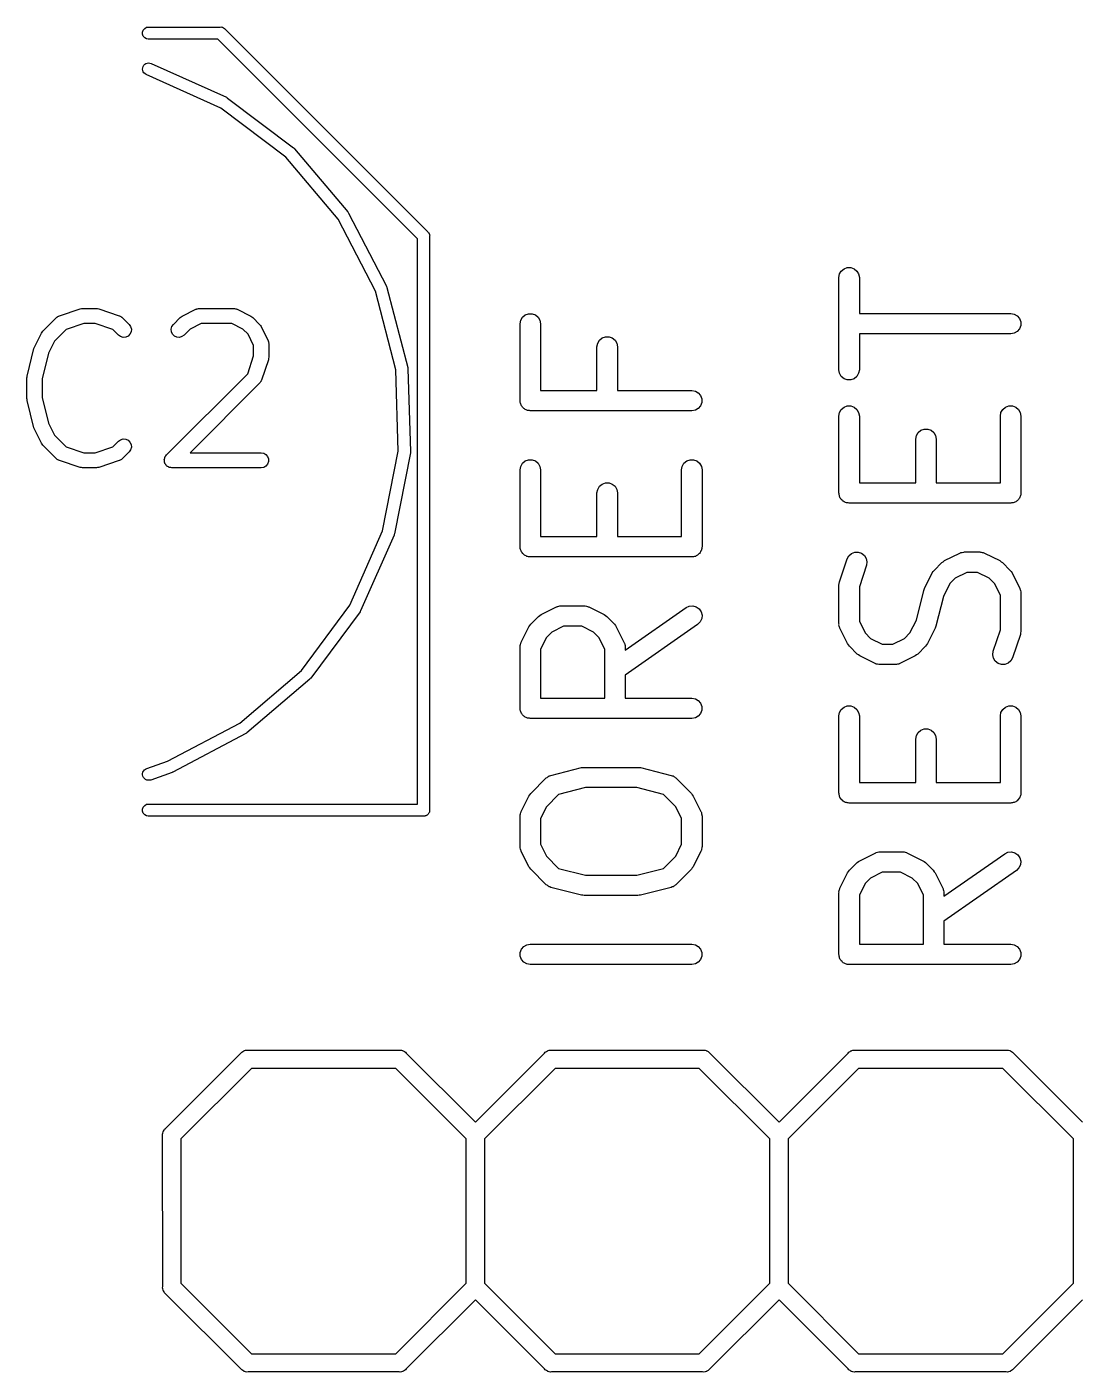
# Model space of a CAD drawing. Extents: x 91 to 202, y -131 to -74.
# Drawn here: x 123.19 to 131.98, y -130.47 to -119.22 of the extents above; entities that cross this region are included whole.
import ezdxf

# ---------------------------------------------------------------- set-up
doc = ezdxf.new("R2010")
doc.units = 0
doc.header["$MEASUREMENT"] = 0
doc.layers.add('BLACK', color=7, linetype='CONTINUOUS')

msp = doc.modelspace()

# ---------------------------------------------------------------- linework, layer by layer
at = {"layer": 'BLACK', "linetype": 'CONTINUOUS'}
for p, q in [((124.153, -119.258), (124.159, -119.241)), ((124.153, -119.276), (124.153, -119.258)), ((124.159, -119.293), (124.153, -119.276)), ((124.159, -119.241), (124.171, -119.227)), ((124.171, -119.227), (124.186, -119.218)), ((124.186, -119.218), (124.199, -119.216)), ((124.199, -119.216), (124.801, -119.216)), ((124.801, -119.216), (124.808, -119.215)), ((124.808, -119.215), (124.815, -119.217)), ((124.815, -119.217), (124.821, -119.218)), ((124.821, -119.218), (124.823, -119.219)), ((124.823, -119.219), (124.825, -119.22)), ((124.825, -119.22), (124.831, -119.224)), ((124.831, -119.224), (124.837, -119.227)), ((124.837, -119.227), (124.841, -119.232)), ((124.841, -119.232), (126.538, -120.929)), ((124.171, -119.306), (124.159, -119.293)), ((124.186, -119.315), (124.171, -119.306)), ((124.199, -119.318), (124.186, -119.315)), ((124.783, -119.318), (124.199, -119.318)), ((126.453, -120.988), (124.783, -119.318)), ((124.153, -119.568), (124.154, -119.556)), ((124.154, -119.579), (124.153, -119.568)), ((124.154, -119.556), (124.158, -119.546)), ((124.158, -119.59), (124.154, -119.579)), ((124.158, -119.546), (124.163, -119.536)), ((124.164, -119.599), (124.158, -119.59)), ((124.163, -119.536), (124.171, -119.528)), ((124.173, -119.607), (124.164, -119.599)), ((124.171, -119.528), (124.181, -119.522)), ((124.182, -119.613), (124.173, -119.607)), ((124.181, -119.522), (124.191, -119.518)), ((124.183, -119.613), (124.182, -119.613)), ((124.808, -119.895), (124.183, -119.613)), ((124.191, -119.518), (124.203, -119.516)), ((124.203, -119.516), (124.214, -119.517)), ((124.214, -119.517), (124.225, -119.52)), ((124.225, -119.52), (124.855, -119.804)), ((124.855, -119.804), (124.855, -119.804)), ((124.855, -119.804), (124.855, -119.804)), ((124.855, -119.804), (124.855, -119.805)), ((124.855, -119.805), (124.86, -119.807)), ((124.86, -119.807), (124.864, -119.81)), ((124.864, -119.81), (125.416, -120.226)), ((125.35, -120.304), (124.808, -119.895)), ((125.416, -120.226), (125.416, -120.227)), ((125.416, -120.227), (125.42, -120.23)), ((125.42, -120.23), (125.424, -120.234)), ((125.424, -120.234), (125.869, -120.762)), ((125.788, -120.823), (125.35, -120.304)), ((126.1, -121.427), (125.788, -120.823)), ((125.869, -120.762), (125.869, -120.762)), ((125.869, -120.762), (125.869, -120.762)), ((125.869, -120.762), (125.87, -120.763)), ((125.87, -120.763), (125.873, -120.767)), ((125.873, -120.767), (125.876, -120.772)), ((125.876, -120.772), (126.193, -121.385)), ((126.538, -120.929), (126.543, -120.934)), ((126.543, -120.934), (126.547, -120.939)), ((126.547, -120.939), (126.55, -120.945)), ((126.55, -120.945), (126.551, -120.947)), ((126.551, -120.947), (126.552, -120.949)), ((126.552, -120.949), (126.553, -120.956)), ((126.553, -120.956), (126.555, -120.962)), ((126.555, -120.962), (126.554, -120.969)), ((126.554, -120.969), (126.554, -125.771)), ((126.453, -125.716), (126.453, -120.988)), ((129.978, -121.312), (129.983, -121.282)), ((129.983, -121.282), (129.998, -121.257)), ((129.998, -121.257), (130.021, -121.238)), ((130.021, -121.238), (130.048, -121.228)), ((130.048, -121.228), (130.078, -121.228)), ((130.078, -121.228), (130.106, -121.238)), ((130.106, -121.238), (130.129, -121.257)), ((130.129, -121.257), (130.143, -121.282)), ((130.143, -121.282), (130.149, -121.312)), ((126.193, -121.385), (126.193, -121.385)), ((126.193, -121.385), (126.193, -121.385)), ((126.193, -121.385), (126.193, -121.386)), ((126.193, -121.386), (126.195, -121.391)), ((126.195, -121.391), (126.197, -121.396)), ((126.197, -121.396), (126.371, -122.065)), ((129.978, -122.084), (129.978, -121.312)), ((130.149, -121.312), (130.149, -121.612)), ((126.271, -122.085), (126.1, -121.427)), ((123.433, -121.646), (123.436, -121.644)), ((123.436, -121.644), (123.439, -121.642)), ((123.439, -121.642), (123.445, -121.638)), ((123.445, -121.638), (123.452, -121.634)), ((123.452, -121.634), (123.455, -121.633)), ((123.455, -121.633), (123.458, -121.631)), ((123.458, -121.631), (123.631, -121.574)), ((123.631, -121.574), (123.641, -121.572)), ((123.641, -121.572), (123.651, -121.57)), ((123.651, -121.57), (123.766, -121.57)), ((123.766, -121.57), (123.776, -121.572)), ((123.776, -121.572), (123.786, -121.574)), ((123.786, -121.574), (123.958, -121.631)), ((123.958, -121.631), (123.961, -121.633)), ((123.961, -121.633), (123.965, -121.634)), ((123.965, -121.634), (123.971, -121.638)), ((123.971, -121.638), (123.977, -121.642)), ((123.977, -121.642), (123.98, -121.644)), ((123.98, -121.644), (123.983, -121.646)), ((124.468, -121.646), (124.476, -121.641)), ((124.476, -121.641), (124.484, -121.635)), ((124.484, -121.635), (124.599, -121.577)), ((124.599, -121.577), (124.603, -121.576)), ((124.603, -121.576), (124.606, -121.574)), ((124.606, -121.574), (124.613, -121.573)), ((124.613, -121.573), (124.62, -121.571)), ((124.62, -121.571), (124.624, -121.571)), ((124.624, -121.571), (124.627, -121.57)), ((124.627, -121.57), (124.915, -121.57)), ((124.915, -121.57), (124.918, -121.571)), ((124.918, -121.571), (124.922, -121.571)), ((124.922, -121.571), (124.929, -121.573)), ((124.929, -121.573), (124.936, -121.574)), ((124.936, -121.574), (124.94, -121.576)), ((124.94, -121.576), (124.943, -121.577)), ((124.943, -121.577), (125.058, -121.635)), ((125.058, -121.635), (125.066, -121.641)), ((125.066, -121.641), (125.074, -121.646)), ((127.316, -121.669), (127.331, -121.643)), ((127.331, -121.643), (127.354, -121.624)), ((127.354, -121.624), (127.381, -121.614)), ((127.381, -121.614), (127.411, -121.614)), ((127.411, -121.614), (127.439, -121.624)), ((127.439, -121.624), (127.462, -121.643)), ((127.462, -121.643), (127.476, -121.669)), ((130.149, -121.612), (131.415, -121.612)), ((131.415, -121.612), (131.444, -121.617)), ((131.444, -121.617), (131.469, -121.632)), ((131.469, -121.632), (131.488, -121.655)), ((123.319, -121.761), (123.433, -121.646)), ((123.513, -121.747), (123.416, -121.844)), ((123.661, -121.697), (123.513, -121.747)), ((123.755, -121.697), (123.661, -121.697)), ((123.904, -121.747), (123.755, -121.697)), ((123.951, -121.794), (123.904, -121.747)), ((123.983, -121.646), (124.04, -121.704)), ((124.04, -121.704), (124.053, -121.722)), ((124.053, -121.722), (124.059, -121.743)), ((124.059, -121.743), (124.057, -121.765)), ((124.392, -121.743), (124.398, -121.722)), ((124.394, -121.765), (124.392, -121.743)), ((124.398, -121.722), (124.41, -121.704)), ((124.41, -121.704), (124.468, -121.646)), ((124.55, -121.743), (124.5, -121.794)), ((124.642, -121.697), (124.55, -121.743)), ((124.9, -121.697), (124.642, -121.697)), ((124.992, -121.743), (124.9, -121.697)), ((125.035, -121.786), (124.992, -121.743)), ((125.074, -121.646), (125.132, -121.704)), ((125.132, -121.704), (125.138, -121.712)), ((125.138, -121.712), (125.144, -121.72)), ((125.144, -121.72), (125.201, -121.835)), ((127.311, -121.698), (127.316, -121.669)), ((127.311, -122.341), (127.311, -121.698)), ((127.476, -121.669), (127.482, -121.698)), ((127.482, -121.698), (127.482, -122.256)), ((131.488, -121.74), (131.469, -121.763)), ((131.488, -121.655), (131.499, -121.683)), ((131.499, -121.713), (131.488, -121.74)), ((131.499, -121.683), (131.499, -121.713)), ((123.249, -121.893), (123.307, -121.778)), ((123.307, -121.778), (123.313, -121.77)), ((123.313, -121.77), (123.319, -121.761)), ((123.416, -121.844), (123.366, -121.943)), ((123.969, -121.806), (123.951, -121.794)), ((123.99, -121.812), (123.969, -121.806)), ((124.012, -121.81), (123.99, -121.812)), ((124.032, -121.801), (124.012, -121.81)), ((124.047, -121.785), (124.032, -121.801)), ((124.057, -121.765), (124.047, -121.785)), ((124.403, -121.785), (124.394, -121.765)), ((124.419, -121.801), (124.403, -121.785)), ((124.439, -121.81), (124.419, -121.801)), ((124.461, -121.812), (124.439, -121.81)), ((124.482, -121.806), (124.461, -121.812)), ((124.5, -121.794), (124.482, -121.806)), ((125.081, -121.879), (125.035, -121.786)), ((125.201, -121.835), (125.202, -121.839)), ((125.202, -121.839), (125.204, -121.842)), ((125.204, -121.842), (125.205, -121.849)), ((125.205, -121.849), (125.208, -121.856)), ((125.208, -121.856), (125.207, -121.86)), ((125.207, -121.86), (125.208, -121.864)), ((125.208, -121.864), (125.208, -121.979)), ((127.954, -121.891), (127.96, -121.862)), ((127.96, -121.862), (127.974, -121.836)), ((127.974, -121.836), (127.997, -121.817)), ((127.997, -121.817), (128.025, -121.807)), ((128.025, -121.807), (128.055, -121.807)), ((128.055, -121.807), (128.082, -121.817)), ((128.082, -121.817), (128.105, -121.836)), ((128.105, -121.836), (128.12, -121.862)), ((128.12, -121.862), (128.125, -121.891)), ((131.415, -121.783), (130.149, -121.783)), ((130.149, -121.783), (130.149, -122.084)), ((131.444, -121.778), (131.415, -121.783)), ((131.469, -121.763), (131.444, -121.778)), ((123.187, -122.136), (123.244, -121.906)), ((123.244, -121.906), (123.247, -121.899)), ((123.247, -121.899), (123.249, -121.893)), ((123.366, -121.943), (123.312, -122.159)), ((125.032, -122.117), (125.081, -121.968)), ((125.081, -121.968), (125.081, -121.879)), ((125.208, -121.979), (125.206, -121.989)), ((127.954, -122.256), (127.954, -121.891)), ((128.125, -121.891), (128.125, -122.256)), ((125.205, -121.999), (125.147, -122.171)), ((125.206, -121.989), (125.205, -121.999)), ((126.292, -122.764), (126.271, -122.085)), ((126.371, -122.065), (126.371, -122.065)), ((126.371, -122.065), (126.372, -122.071)), ((126.372, -122.071), (126.372, -122.076)), ((126.372, -122.076), (126.393, -122.767)), ((129.983, -122.113), (129.978, -122.084)), ((130.149, -122.084), (130.143, -122.113)), ((123.185, -122.151), (123.186, -122.143)), ((123.185, -122.323), (123.185, -122.151)), ((123.186, -122.143), (123.187, -122.136)), ((123.312, -122.159), (123.312, -122.315)), ((124.353, -122.795), (125.032, -122.117)), ((125.132, -122.196), (124.551, -122.777)), ((125.134, -122.193), (125.132, -122.196)), ((125.137, -122.19), (125.134, -122.193)), ((125.14, -122.184), (125.137, -122.19)), ((125.145, -122.178), (125.14, -122.184)), ((125.146, -122.174), (125.145, -122.178)), ((125.147, -122.171), (125.146, -122.174)), ((129.998, -122.139), (129.983, -122.113)), ((130.021, -122.158), (129.998, -122.139)), ((130.048, -122.168), (130.021, -122.158)), ((130.078, -122.168), (130.048, -122.168)), ((130.106, -122.158), (130.078, -122.168)), ((130.129, -122.139), (130.106, -122.158)), ((130.143, -122.113), (130.129, -122.139)), ((123.312, -122.315), (123.366, -122.531)), ((127.482, -122.256), (127.954, -122.256)), ((128.125, -122.256), (128.748, -122.256)), ((128.748, -122.256), (128.777, -122.261)), ((128.777, -122.261), (128.802, -122.276)), ((128.802, -122.276), (128.821, -122.298)), ((128.821, -122.298), (128.832, -122.326)), ((123.186, -122.331), (123.185, -122.323)), ((123.187, -122.339), (123.186, -122.331)), ((123.244, -122.568), (123.187, -122.339)), ((127.312, -122.349), (127.311, -122.341)), ((127.312, -122.356), (127.312, -122.349)), ((127.315, -122.363), (127.312, -122.356)), ((127.316, -122.37), (127.315, -122.363)), ((127.32, -122.377), (127.316, -122.37)), ((127.322, -122.384), (127.32, -122.377)), ((127.327, -122.39), (127.322, -122.384)), ((127.331, -122.396), (127.327, -122.39)), ((127.337, -122.401), (127.331, -122.396)), ((127.341, -122.407), (127.337, -122.401)), ((127.348, -122.41), (127.341, -122.407)), ((127.354, -122.415), (127.348, -122.41)), ((127.361, -122.418), (127.354, -122.415)), ((127.367, -122.421), (127.361, -122.418)), ((127.374, -122.423), (127.367, -122.421)), ((127.381, -122.425), (127.374, -122.423)), ((127.389, -122.425), (127.381, -122.425)), ((127.396, -122.427), (127.389, -122.425)), ((128.748, -122.427), (127.396, -122.427)), ((128.777, -122.421), (128.748, -122.427)), ((128.802, -122.407), (128.777, -122.421)), ((128.821, -122.384), (128.802, -122.407)), ((128.832, -122.356), (128.821, -122.384)), ((128.832, -122.326), (128.832, -122.356)), ((129.983, -122.441), (129.998, -122.415)), ((129.998, -122.415), (130.021, -122.396)), ((130.021, -122.396), (130.048, -122.386)), ((130.048, -122.386), (130.078, -122.386)), ((130.078, -122.386), (130.106, -122.396)), ((130.106, -122.396), (130.129, -122.415)), ((130.129, -122.415), (130.143, -122.441)), ((131.334, -122.441), (131.349, -122.415)), ((131.349, -122.415), (131.372, -122.396)), ((131.372, -122.396), (131.4, -122.386)), ((131.4, -122.386), (131.429, -122.386)), ((131.429, -122.386), (131.457, -122.396)), ((131.457, -122.396), (131.48, -122.415)), ((131.48, -122.415), (131.495, -122.441)), ((123.366, -122.531), (123.416, -122.63)), ((129.978, -122.47), (129.983, -122.441)), ((129.978, -123.113), (129.978, -122.47)), ((130.143, -122.441), (130.149, -122.47)), ((130.149, -122.47), (130.149, -123.028)), ((131.329, -122.47), (131.334, -122.441)), ((131.329, -123.028), (131.329, -122.47)), ((131.495, -122.441), (131.5, -122.47)), ((131.5, -122.47), (131.5, -123.113)), ((123.247, -122.575), (123.244, -122.568)), ((123.249, -122.581), (123.247, -122.575)), ((123.307, -122.696), (123.249, -122.581)), ((123.416, -122.63), (123.513, -122.727)), ((130.621, -122.663), (130.627, -122.634)), ((130.627, -122.634), (130.641, -122.608)), ((130.641, -122.608), (130.664, -122.589)), ((130.664, -122.589), (130.692, -122.579)), ((130.692, -122.579), (130.722, -122.579)), ((130.722, -122.579), (130.749, -122.589)), ((130.749, -122.589), (130.772, -122.608)), ((130.772, -122.608), (130.787, -122.634)), ((130.787, -122.634), (130.792, -122.663)), ((123.313, -122.705), (123.307, -122.696)), ((123.319, -122.713), (123.313, -122.705)), ((123.433, -122.828), (123.319, -122.713)), ((123.513, -122.727), (123.661, -122.777)), ((123.755, -122.777), (123.904, -122.727)), ((123.904, -122.727), (123.951, -122.681)), ((123.951, -122.681), (123.969, -122.668)), ((123.969, -122.668), (123.99, -122.662)), ((124.04, -122.77), (123.983, -122.828)), ((123.99, -122.662), (124.012, -122.664)), ((124.012, -122.664), (124.032, -122.673)), ((124.032, -122.673), (124.047, -122.689)), ((124.053, -122.752), (124.04, -122.77)), ((124.047, -122.689), (124.057, -122.709)), ((124.059, -122.731), (124.053, -122.752)), ((124.057, -122.709), (124.059, -122.731)), ((126.161, -123.431), (126.292, -122.764)), ((126.393, -122.767), (126.393, -122.767)), ((126.393, -122.767), (126.393, -122.767)), ((126.393, -122.767), (126.393, -122.767)), ((126.393, -122.767), (126.393, -122.773)), ((130.621, -123.028), (130.621, -122.663)), ((130.792, -122.663), (130.792, -123.028)), ((123.436, -122.83), (123.433, -122.828)), ((123.439, -122.833), (123.436, -122.83)), ((123.445, -122.836), (123.439, -122.833)), ((123.452, -122.84), (123.445, -122.836)), ((123.455, -122.841), (123.452, -122.84)), ((123.458, -122.843), (123.455, -122.841)), ((123.631, -122.901), (123.458, -122.843)), ((123.661, -122.777), (123.755, -122.777)), ((123.958, -122.843), (123.786, -122.901)), ((123.961, -122.841), (123.958, -122.843)), ((123.965, -122.84), (123.961, -122.841)), ((123.971, -122.836), (123.965, -122.84)), ((123.977, -122.833), (123.971, -122.836)), ((123.98, -122.83), (123.977, -122.833)), ((123.983, -122.828), (123.98, -122.83)), ((124.334, -122.835), (124.335, -122.832)), ((124.335, -122.843), (124.334, -122.835)), ((124.335, -122.829), (124.338, -122.822)), ((124.335, -122.832), (124.335, -122.829)), ((124.335, -122.851), (124.335, -122.843)), ((124.336, -122.854), (124.335, -122.851)), ((124.336, -122.857), (124.336, -122.854)), ((124.34, -122.864), (124.336, -122.857)), ((124.338, -122.822), (124.34, -122.814)), ((124.34, -122.814), (124.342, -122.811)), ((124.343, -122.872), (124.34, -122.864)), ((124.342, -122.811), (124.343, -122.809)), ((124.343, -122.809), (124.348, -122.802)), ((124.344, -122.874), (124.343, -122.872)), ((124.346, -122.877), (124.344, -122.874)), ((124.351, -122.883), (124.346, -122.877)), ((124.348, -122.802), (124.353, -122.795)), ((124.551, -122.777), (125.144, -122.777)), ((125.144, -122.777), (125.166, -122.781)), ((125.166, -122.781), (125.185, -122.792)), ((125.185, -122.792), (125.199, -122.809)), ((125.199, -122.872), (125.185, -122.889)), ((125.199, -122.809), (125.207, -122.829)), ((125.207, -122.851), (125.199, -122.872)), ((125.207, -122.829), (125.207, -122.851)), ((126.393, -122.778), (126.26, -123.456)), ((126.393, -122.773), (126.393, -122.778)), ((127.316, -122.891), (127.331, -122.865)), ((127.331, -122.865), (127.354, -122.846)), ((127.354, -122.846), (127.381, -122.836)), ((127.381, -122.836), (127.411, -122.836)), ((127.411, -122.836), (127.439, -122.846)), ((127.439, -122.846), (127.462, -122.865)), ((127.462, -122.865), (127.476, -122.891)), ((128.667, -122.891), (128.682, -122.865)), ((128.682, -122.865), (128.705, -122.846)), ((128.705, -122.846), (128.733, -122.836)), ((128.733, -122.836), (128.762, -122.836)), ((128.762, -122.836), (128.79, -122.846)), ((128.79, -122.846), (128.813, -122.865)), ((128.813, -122.865), (128.828, -122.891)), ((123.641, -122.902), (123.631, -122.901)), ((123.651, -122.904), (123.641, -122.902)), ((123.766, -122.904), (123.651, -122.904)), ((123.776, -122.902), (123.766, -122.904)), ((123.786, -122.901), (123.776, -122.902)), ((124.357, -122.889), (124.351, -122.883)), ((124.359, -122.89), (124.357, -122.889)), ((124.361, -122.892), (124.359, -122.89)), ((124.369, -122.896), (124.361, -122.892)), ((124.376, -122.9), (124.369, -122.896)), ((124.379, -122.901), (124.376, -122.9)), ((124.381, -122.902), (124.379, -122.901)), ((124.389, -122.902), (124.381, -122.902)), ((124.398, -122.904), (124.389, -122.902)), ((125.144, -122.904), (124.398, -122.904)), ((125.166, -122.9), (125.144, -122.904)), ((125.185, -122.889), (125.166, -122.9)), ((127.311, -122.92), (127.316, -122.891)), ((127.311, -123.564), (127.311, -122.92)), ((127.476, -122.891), (127.482, -122.92)), ((127.482, -122.92), (127.482, -123.478)), ((128.662, -122.92), (128.667, -122.891)), ((128.662, -123.478), (128.662, -122.92)), ((128.828, -122.891), (128.833, -122.92)), ((128.833, -122.92), (128.833, -123.564)), ((127.954, -123.113), (127.96, -123.084)), ((127.96, -123.084), (127.974, -123.058)), ((127.974, -123.058), (127.997, -123.039)), ((127.997, -123.039), (128.025, -123.029)), ((128.025, -123.029), (128.055, -123.029)), ((128.055, -123.029), (128.082, -123.039)), ((128.082, -123.039), (128.105, -123.058)), ((128.105, -123.058), (128.12, -123.084)), ((128.12, -123.084), (128.125, -123.113)), ((130.149, -123.028), (130.621, -123.028)), ((130.792, -123.028), (131.329, -123.028)), ((127.954, -123.478), (127.954, -123.113)), ((128.125, -123.113), (128.125, -123.478)), ((129.979, -123.121), (129.978, -123.113)), ((129.979, -123.128), (129.979, -123.121)), ((129.982, -123.135), (129.979, -123.128)), ((129.983, -123.143), (129.982, -123.135)), ((129.987, -123.149), (129.983, -123.143)), ((129.989, -123.156), (129.987, -123.149)), ((129.994, -123.162), (129.989, -123.156)), ((129.998, -123.168), (129.994, -123.162)), ((130.004, -123.173), (129.998, -123.168)), ((130.008, -123.179), (130.004, -123.173)), ((130.015, -123.182), (130.008, -123.179)), ((130.021, -123.187), (130.015, -123.182)), ((130.028, -123.19), (130.021, -123.187)), ((130.034, -123.194), (130.028, -123.19)), ((130.041, -123.195), (130.034, -123.194)), ((130.048, -123.197), (130.041, -123.195)), ((130.056, -123.197), (130.048, -123.197)), ((130.063, -123.199), (130.056, -123.197)), ((131.415, -123.199), (130.063, -123.199)), ((131.422, -123.197), (131.415, -123.199)), ((131.429, -123.197), (131.422, -123.197)), ((131.436, -123.195), (131.429, -123.197)), ((131.444, -123.194), (131.436, -123.195)), ((131.45, -123.19), (131.444, -123.194)), ((131.457, -123.187), (131.45, -123.19)), ((131.463, -123.182), (131.457, -123.187)), ((131.469, -123.179), (131.463, -123.182)), ((131.474, -123.173), (131.469, -123.179)), ((131.48, -123.168), (131.474, -123.173)), ((131.484, -123.162), (131.48, -123.168)), ((131.488, -123.156), (131.484, -123.162)), ((131.491, -123.149), (131.488, -123.156)), ((131.495, -123.143), (131.491, -123.149)), ((131.496, -123.135), (131.495, -123.143)), ((131.499, -123.128), (131.496, -123.135)), ((131.5, -123.113), (131.499, -123.121)), ((131.499, -123.121), (131.499, -123.128)), ((125.887, -124.052), (126.161, -123.431)), ((126.257, -123.467), (125.977, -124.099)), ((126.258, -123.462), (126.257, -123.467)), ((126.26, -123.457), (126.258, -123.462)), ((126.26, -123.456), (126.26, -123.456)), ((126.26, -123.456), (126.26, -123.456)), ((126.26, -123.456), (126.26, -123.457)), ((127.482, -123.478), (127.954, -123.478)), ((128.125, -123.478), (128.662, -123.478)), ((127.312, -123.571), (127.311, -123.564)), ((127.312, -123.579), (127.312, -123.571)), ((127.315, -123.586), (127.312, -123.579)), ((127.316, -123.593), (127.315, -123.586)), ((127.32, -123.599), (127.316, -123.593)), ((127.322, -123.606), (127.32, -123.599)), ((127.327, -123.612), (127.322, -123.606)), ((127.331, -123.619), (127.327, -123.612)), ((127.337, -123.623), (127.331, -123.619)), ((127.341, -123.629), (127.337, -123.623)), ((127.348, -123.633), (127.341, -123.629)), ((127.354, -123.638), (127.348, -123.633)), ((127.361, -123.64), (127.354, -123.638)), ((127.367, -123.644), (127.361, -123.64)), ((127.374, -123.645), (127.367, -123.644)), ((127.381, -123.648), (127.374, -123.645)), ((127.389, -123.648), (127.381, -123.648)), ((127.396, -123.649), (127.389, -123.648)), ((128.748, -123.649), (127.396, -123.649)), ((128.755, -123.648), (128.748, -123.649)), ((128.762, -123.648), (128.755, -123.648)), ((128.769, -123.645), (128.762, -123.648)), ((128.777, -123.644), (128.769, -123.645)), ((128.783, -123.64), (128.777, -123.644)), ((128.79, -123.638), (128.783, -123.64)), ((128.796, -123.633), (128.79, -123.638)), ((128.802, -123.629), (128.796, -123.633)), ((128.807, -123.623), (128.802, -123.629)), ((128.813, -123.619), (128.807, -123.623)), ((128.817, -123.612), (128.813, -123.619)), ((128.821, -123.606), (128.817, -123.612)), ((128.824, -123.599), (128.821, -123.606)), ((128.828, -123.593), (128.824, -123.599)), ((128.829, -123.586), (128.828, -123.593)), ((128.832, -123.579), (128.829, -123.586)), ((128.833, -123.564), (128.832, -123.571)), ((128.832, -123.571), (128.832, -123.579)), ((129.982, -123.858), (130.047, -123.665)), ((130.047, -123.665), (130.061, -123.639)), ((130.061, -123.639), (130.083, -123.62)), ((130.083, -123.62), (130.111, -123.609)), ((130.111, -123.609), (130.14, -123.608)), ((130.14, -123.608), (130.168, -123.617)), ((130.168, -123.617), (130.191, -123.636)), ((130.191, -123.636), (130.207, -123.661)), ((130.207, -123.661), (130.213, -123.69)), ((130.862, -123.68), (130.99, -123.616)), ((130.99, -123.616), (130.995, -123.615)), ((130.995, -123.615), (130.999, -123.612)), ((130.999, -123.612), (131.009, -123.611)), ((131.009, -123.611), (131.019, -123.608)), ((131.019, -123.608), (131.024, -123.608)), ((131.024, -123.608), (131.028, -123.607)), ((131.028, -123.607), (131.157, -123.607)), ((131.157, -123.607), (131.162, -123.608)), ((131.162, -123.608), (131.167, -123.608)), ((131.167, -123.608), (131.177, -123.611)), ((131.177, -123.611), (131.186, -123.612)), ((131.186, -123.612), (131.191, -123.615)), ((131.191, -123.615), (131.195, -123.616)), ((131.195, -123.616), (131.324, -123.68)), ((130.209, -123.719), (130.149, -123.899)), ((130.213, -123.69), (130.209, -123.719)), ((130.759, -123.783), (130.767, -123.772)), ((130.767, -123.772), (130.775, -123.761)), ((130.775, -123.761), (130.839, -123.696)), ((130.839, -123.696), (130.851, -123.689)), ((130.851, -123.689), (130.862, -123.68)), ((131.049, -123.778), (130.95, -123.827)), ((131.137, -123.778), (131.049, -123.778)), ((131.235, -123.827), (131.137, -123.778)), ((131.324, -123.68), (131.335, -123.689)), ((131.335, -123.689), (131.346, -123.696)), ((131.346, -123.696), (131.411, -123.761)), ((131.411, -123.761), (131.418, -123.772)), ((131.418, -123.772), (131.427, -123.783)), ((129.978, -123.885), (129.98, -123.872)), ((129.978, -124.207), (129.978, -123.885)), ((129.98, -123.872), (129.982, -123.858)), ((130.695, -123.912), (130.759, -123.783)), ((130.906, -123.872), (130.852, -123.98)), ((130.95, -123.827), (130.906, -123.872)), ((131.28, -123.872), (131.235, -123.827)), ((131.329, -123.97), (131.28, -123.872)), ((131.427, -123.783), (131.491, -123.912)), ((130.149, -123.899), (130.149, -124.187)), ((130.626, -124.177), (130.688, -123.929)), ((130.688, -123.929), (130.692, -123.921)), ((130.692, -123.921), (130.695, -123.912)), ((130.852, -123.98), (130.79, -124.228)), ((131.329, -124.258), (131.329, -123.97)), ((131.491, -123.912), (131.492, -123.916)), ((131.492, -123.916), (131.495, -123.921)), ((131.495, -123.921), (131.496, -123.93)), ((131.496, -123.93), (131.499, -123.94)), ((131.499, -123.94), (131.499, -123.945)), ((131.499, -123.945), (131.5, -123.95)), ((131.5, -123.95), (131.5, -124.272)), ((125.481, -124.598), (125.887, -124.052)), ((125.972, -124.108), (125.559, -124.663)), ((125.974, -124.104), (125.972, -124.108)), ((125.977, -124.099), (125.974, -124.104)), ((125.977, -124.099), (125.977, -124.099)), ((127.487, -124.131), (127.615, -124.067)), ((127.615, -124.067), (127.62, -124.065)), ((127.62, -124.065), (127.624, -124.063)), ((127.624, -124.063), (127.634, -124.061)), ((127.634, -124.061), (127.644, -124.058)), ((127.644, -124.058), (127.649, -124.058)), ((127.649, -124.058), (127.654, -124.058)), ((127.654, -124.058), (127.847, -124.058)), ((127.847, -124.058), (127.852, -124.058)), ((127.852, -124.058), (127.856, -124.058)), ((127.856, -124.058), (127.866, -124.061)), ((127.866, -124.061), (127.876, -124.063)), ((127.876, -124.063), (127.88, -124.065)), ((127.88, -124.065), (127.885, -124.067)), ((127.885, -124.067), (128.014, -124.131)), ((128.189, -124.429), (128.699, -124.073)), ((128.699, -124.073), (128.725, -124.06)), ((128.725, -124.06), (128.755, -124.058)), ((128.755, -124.058), (128.784, -124.066)), ((128.784, -124.066), (128.808, -124.083)), ((128.808, -124.083), (128.825, -124.107)), ((128.825, -124.107), (128.833, -124.135)), ((127.32, -124.362), (127.384, -124.233)), ((127.384, -124.233), (127.392, -124.222)), ((127.392, -124.222), (127.4, -124.211)), ((127.4, -124.211), (127.465, -124.147)), ((127.465, -124.147), (127.476, -124.139)), ((127.476, -124.139), (127.487, -124.131)), ((127.674, -124.228), (127.576, -124.277)), ((127.827, -124.228), (127.674, -124.228)), ((127.925, -124.277), (127.827, -124.228)), ((128.014, -124.131), (128.025, -124.139)), ((128.025, -124.139), (128.036, -124.147)), ((128.036, -124.147), (128.1, -124.211)), ((128.1, -124.211), (128.108, -124.222)), ((128.108, -124.222), (128.116, -124.233)), ((128.116, -124.233), (128.18, -124.362)), ((128.796, -124.213), (128.189, -124.638)), ((128.817, -124.192), (128.796, -124.213)), ((128.83, -124.165), (128.817, -124.192)), ((128.833, -124.135), (128.83, -124.165)), ((129.979, -124.212), (129.978, -124.207)), ((129.978, -124.217), (129.979, -124.212)), ((129.981, -124.227), (129.978, -124.217)), ((129.983, -124.236), (129.981, -124.227)), ((130.149, -124.187), (130.198, -124.285)), ((130.572, -124.285), (130.626, -124.177)), ((130.79, -124.228), (130.786, -124.236)), ((127.531, -124.322), (127.482, -124.42)), ((127.576, -124.277), (127.531, -124.322)), ((127.97, -124.322), (127.925, -124.277)), ((128.019, -124.42), (127.97, -124.322)), ((129.986, -124.241), (129.983, -124.236)), ((129.987, -124.245), (129.986, -124.241)), ((130.051, -124.374), (129.987, -124.245)), ((130.198, -124.285), (130.243, -124.33)), ((130.243, -124.33), (130.341, -124.379)), ((130.429, -124.379), (130.527, -124.33)), ((130.527, -124.33), (130.572, -124.285)), ((130.783, -124.245), (130.719, -124.374)), ((130.786, -124.236), (130.783, -124.245)), ((131.269, -124.438), (131.329, -124.258)), ((131.496, -124.299), (131.431, -124.492)), ((131.498, -124.285), (131.496, -124.299)), ((131.5, -124.272), (131.498, -124.285)), ((127.311, -124.39), (127.314, -124.381)), ((127.312, -124.395), (127.311, -124.39)), ((127.311, -124.4), (127.312, -124.395)), ((127.311, -124.915), (127.311, -124.4)), ((127.314, -124.381), (127.316, -124.371)), ((127.316, -124.371), (127.319, -124.367)), ((127.319, -124.367), (127.32, -124.362)), ((127.482, -124.42), (127.482, -124.83)), ((128.019, -124.83), (128.019, -124.42)), ((128.18, -124.362), (128.182, -124.367)), ((128.182, -124.367), (128.184, -124.371)), ((128.184, -124.371), (128.186, -124.381)), ((128.186, -124.381), (128.189, -124.39)), ((128.189, -124.39), (128.189, -124.395)), ((128.189, -124.395), (128.189, -124.4)), ((128.189, -124.4), (128.189, -124.429)), ((130.059, -124.385), (130.051, -124.374)), ((130.067, -124.396), (130.059, -124.385)), ((130.132, -124.461), (130.067, -124.396)), ((130.341, -124.379), (130.429, -124.379)), ((130.703, -124.396), (130.638, -124.461)), ((130.711, -124.385), (130.703, -124.396)), ((130.719, -124.374), (130.711, -124.385)), ((131.265, -124.467), (131.269, -124.438)), ((130.143, -124.468), (130.132, -124.461)), ((130.154, -124.477), (130.143, -124.468)), ((130.282, -124.541), (130.154, -124.477)), ((130.287, -124.542), (130.282, -124.541)), ((130.291, -124.545), (130.287, -124.542)), ((130.301, -124.547), (130.291, -124.545)), ((130.311, -124.549), (130.301, -124.547)), ((130.316, -124.549), (130.311, -124.549)), ((130.321, -124.55), (130.316, -124.549)), ((130.449, -124.55), (130.321, -124.55)), ((130.454, -124.549), (130.449, -124.55)), ((130.459, -124.549), (130.454, -124.549)), ((130.469, -124.547), (130.459, -124.549)), ((130.479, -124.545), (130.469, -124.547)), ((130.483, -124.542), (130.479, -124.545)), ((130.488, -124.541), (130.483, -124.542)), ((130.616, -124.477), (130.488, -124.541)), ((130.627, -124.468), (130.616, -124.477)), ((130.638, -124.461), (130.627, -124.468)), ((131.271, -124.496), (131.265, -124.467)), ((131.286, -124.521), (131.271, -124.496)), ((131.31, -124.54), (131.286, -124.521)), ((131.338, -124.549), (131.31, -124.54)), ((131.367, -124.548), (131.338, -124.549)), ((131.395, -124.537), (131.367, -124.548)), ((131.417, -124.518), (131.395, -124.537)), ((131.431, -124.492), (131.417, -124.518)), ((124.965, -125.039), (125.481, -124.598)), ((125.551, -124.671), (125.026, -125.12)), ((125.555, -124.667), (125.551, -124.671)), ((125.559, -124.663), (125.555, -124.667)), ((125.559, -124.663), (125.559, -124.663)), ((125.559, -124.663), (125.559, -124.663)), ((125.559, -124.663), (125.559, -124.663)), ((128.189, -124.638), (128.189, -124.83)), ((127.482, -124.83), (128.019, -124.83)), ((128.189, -124.83), (128.748, -124.83)), ((128.748, -124.83), (128.777, -124.835)), ((128.777, -124.835), (128.802, -124.85)), ((128.802, -124.85), (128.821, -124.872)), ((128.821, -124.872), (128.832, -124.9)), ((128.832, -124.9), (128.832, -124.93)), ((129.998, -124.925), (130.021, -124.905)), ((130.021, -124.905), (130.048, -124.895)), ((130.048, -124.895), (130.078, -124.895)), ((130.078, -124.895), (130.106, -124.905)), ((130.106, -124.905), (130.129, -124.925)), ((131.349, -124.925), (131.372, -124.905)), ((131.372, -124.905), (131.4, -124.895)), ((131.4, -124.895), (131.429, -124.895)), ((131.429, -124.895), (131.457, -124.905)), ((131.457, -124.905), (131.48, -124.925)), ((127.312, -124.922), (127.311, -124.915)), ((127.312, -124.93), (127.312, -124.922)), ((127.315, -124.937), (127.312, -124.93)), ((127.316, -124.944), (127.315, -124.937)), ((127.32, -124.951), (127.316, -124.944)), ((127.322, -124.958), (127.32, -124.951)), ((127.327, -124.963), (127.322, -124.958)), ((127.331, -124.97), (127.327, -124.963)), ((127.337, -124.975), (127.331, -124.97)), ((127.341, -124.98), (127.337, -124.975)), ((127.348, -124.984), (127.341, -124.98)), ((127.354, -124.989), (127.348, -124.984)), ((127.361, -124.991), (127.354, -124.989)), ((127.367, -124.995), (127.361, -124.991)), ((127.374, -124.997), (127.367, -124.995)), ((127.381, -124.999), (127.374, -124.997)), ((127.389, -124.999), (127.381, -124.999)), ((127.396, -125), (127.389, -124.999)), ((128.748, -125), (127.396, -125)), ((128.777, -124.995), (128.748, -125)), ((128.802, -124.98), (128.777, -124.995)), ((128.821, -124.958), (128.802, -124.98)), ((128.832, -124.93), (128.821, -124.958)), ((129.978, -124.979), (129.983, -124.95)), ((129.978, -125.623), (129.978, -124.979)), ((129.983, -124.95), (129.998, -124.925)), ((130.129, -124.925), (130.143, -124.95)), ((130.143, -124.95), (130.149, -124.979)), ((130.149, -124.979), (130.149, -125.537)), ((131.329, -124.979), (131.334, -124.95)), ((131.329, -125.537), (131.329, -124.979)), ((131.334, -124.95), (131.349, -124.925)), ((131.48, -124.925), (131.495, -124.95)), ((131.495, -124.95), (131.5, -124.979)), ((131.5, -124.979), (131.5, -125.623)), ((124.362, -125.357), (124.965, -125.039)), ((125.017, -125.127), (124.406, -125.448)), ((125.022, -125.124), (125.017, -125.127)), ((125.026, -125.121), (125.022, -125.124)), ((125.026, -125.12), (125.026, -125.12)), ((125.026, -125.12), (125.026, -125.12)), ((125.026, -125.12), (125.026, -125.121)), ((130.627, -125.143), (130.641, -125.118)), ((130.641, -125.118), (130.664, -125.099)), ((130.664, -125.099), (130.692, -125.088)), ((130.692, -125.088), (130.722, -125.088)), ((130.722, -125.088), (130.749, -125.099)), ((130.749, -125.099), (130.772, -125.118)), ((130.772, -125.118), (130.787, -125.143)), ((130.621, -125.172), (130.627, -125.143)), ((130.621, -125.537), (130.621, -125.172)), ((130.787, -125.143), (130.792, -125.172)), ((130.792, -125.172), (130.792, -125.537)), ((124.187, -125.419), (124.362, -125.357)), ((124.153, -125.461), (124.156, -125.45)), ((124.153, -125.472), (124.153, -125.461)), ((124.156, -125.45), (124.161, -125.44)), ((124.161, -125.44), (124.168, -125.431)), ((124.168, -125.431), (124.176, -125.424)), ((124.176, -125.424), (124.187, -125.419)), ((124.399, -125.451), (124.221, -125.515)), ((124.402, -125.45), (124.399, -125.451)), ((124.405, -125.449), (124.402, -125.45)), ((124.406, -125.448), (124.405, -125.449)), ((127.569, -125.476), (127.826, -125.411)), ((127.826, -125.411), (127.836, -125.411)), ((127.836, -125.411), (127.847, -125.409)), ((127.847, -125.409), (128.297, -125.409)), ((128.297, -125.409), (128.307, -125.411)), ((128.307, -125.411), (128.318, -125.411)), ((128.318, -125.411), (128.575, -125.476)), ((124.156, -125.484), (124.153, -125.472)), ((124.161, -125.494), (124.156, -125.484)), ((124.168, -125.503), (124.161, -125.494)), ((124.176, -125.51), (124.168, -125.503)), ((124.187, -125.515), (124.176, -125.51)), ((124.198, -125.517), (124.187, -125.515)), ((124.209, -125.517), (124.198, -125.517)), ((124.22, -125.515), (124.209, -125.517)), ((124.221, -125.515), (124.22, -125.515)), ((127.4, -125.627), (127.529, -125.498)), ((127.529, -125.498), (127.536, -125.493)), ((127.536, -125.493), (127.542, -125.488)), ((127.542, -125.488), (127.548, -125.485)), ((127.548, -125.485), (127.553, -125.481)), ((127.553, -125.481), (127.561, -125.479)), ((127.561, -125.479), (127.569, -125.476)), ((127.857, -125.579), (127.633, -125.636)), ((128.287, -125.579), (127.857, -125.579)), ((128.511, -125.636), (128.287, -125.579)), ((128.575, -125.476), (128.583, -125.479)), ((128.583, -125.479), (128.591, -125.481)), ((128.591, -125.481), (128.596, -125.485)), ((128.596, -125.485), (128.602, -125.488)), ((128.602, -125.488), (128.608, -125.493)), ((128.608, -125.493), (128.615, -125.498)), ((128.615, -125.498), (128.744, -125.627)), ((130.149, -125.537), (130.621, -125.537)), ((130.792, -125.537), (131.329, -125.537)), ((127.32, -125.778), (127.384, -125.649)), ((127.384, -125.649), (127.392, -125.638)), ((127.392, -125.638), (127.4, -125.627)), ((127.633, -125.636), (127.531, -125.738)), ((128.613, -125.738), (128.511, -125.636)), ((128.744, -125.627), (128.751, -125.638)), ((128.751, -125.638), (128.76, -125.649)), ((128.76, -125.649), (128.824, -125.778)), ((129.979, -125.63), (129.978, -125.623)), ((129.979, -125.638), (129.979, -125.63)), ((129.982, -125.645), (129.979, -125.638)), ((129.983, -125.652), (129.982, -125.645)), ((129.987, -125.658), (129.983, -125.652)), ((129.989, -125.666), (129.987, -125.658)), ((129.994, -125.671), (129.989, -125.666)), ((129.998, -125.678), (129.994, -125.671)), ((130.004, -125.682), (129.998, -125.678)), ((130.008, -125.688), (130.004, -125.682)), ((130.015, -125.692), (130.008, -125.688)), ((130.021, -125.697), (130.015, -125.692)), ((131.463, -125.692), (131.457, -125.697)), ((131.469, -125.688), (131.463, -125.692)), ((131.474, -125.682), (131.469, -125.688)), ((131.48, -125.678), (131.474, -125.682)), ((131.484, -125.671), (131.48, -125.678)), ((131.488, -125.666), (131.484, -125.671)), ((131.491, -125.658), (131.488, -125.666)), ((131.495, -125.652), (131.491, -125.658)), ((131.496, -125.645), (131.495, -125.652)), ((131.499, -125.638), (131.496, -125.645)), ((131.5, -125.623), (131.499, -125.63)), ((131.499, -125.63), (131.499, -125.638)), ((124.153, -125.758), (124.159, -125.741)), ((124.153, -125.776), (124.153, -125.758)), ((124.159, -125.793), (124.153, -125.776)), ((124.159, -125.741), (124.171, -125.727)), ((124.171, -125.806), (124.159, -125.793)), ((124.171, -125.727), (124.186, -125.718)), ((124.186, -125.815), (124.171, -125.806)), ((124.186, -125.718), (124.199, -125.716)), ((124.199, -125.716), (126.453, -125.716)), ((126.537, -125.806), (126.533, -125.809)), ((126.54, -125.803), (126.537, -125.806)), ((126.543, -125.8), (126.54, -125.803)), ((126.545, -125.796), (126.543, -125.8)), ((126.548, -125.793), (126.545, -125.796)), ((126.55, -125.788), (126.548, -125.793)), ((126.552, -125.784), (126.55, -125.788)), ((126.553, -125.78), (126.552, -125.784)), ((126.554, -125.776), (126.553, -125.78)), ((126.554, -125.771), (126.554, -125.771)), ((126.554, -125.771), (126.554, -125.776)), ((127.311, -125.806), (127.314, -125.797)), ((127.312, -125.811), (127.311, -125.806)), ((127.314, -125.797), (127.316, -125.787)), ((127.316, -125.787), (127.319, -125.782)), ((127.319, -125.782), (127.32, -125.778)), ((127.531, -125.738), (127.482, -125.836)), ((128.662, -125.836), (128.613, -125.738)), ((128.824, -125.778), (128.825, -125.782)), ((128.825, -125.782), (128.828, -125.787)), ((128.828, -125.787), (128.829, -125.797)), ((128.829, -125.797), (128.832, -125.806)), ((128.832, -125.806), (128.832, -125.811)), ((130.028, -125.699), (130.021, -125.697)), ((130.034, -125.703), (130.028, -125.699)), ((130.041, -125.704), (130.034, -125.703)), ((130.048, -125.707), (130.041, -125.704)), ((130.056, -125.707), (130.048, -125.707)), ((130.063, -125.708), (130.056, -125.707)), ((131.415, -125.708), (130.063, -125.708)), ((131.422, -125.707), (131.415, -125.708)), ((131.429, -125.707), (131.422, -125.707)), ((131.436, -125.704), (131.429, -125.707)), ((131.444, -125.703), (131.436, -125.704)), ((131.45, -125.699), (131.444, -125.703)), ((131.457, -125.697), (131.45, -125.699)), ((124.199, -125.818), (124.186, -125.815)), ((126.508, -125.818), (124.199, -125.818)), ((126.513, -125.818), (126.508, -125.818)), ((126.508, -125.818), (126.508, -125.818)), ((126.517, -125.816), (126.513, -125.818)), ((126.521, -125.815), (126.517, -125.816)), ((126.525, -125.813), (126.521, -125.815)), ((126.529, -125.811), (126.525, -125.813)), ((126.533, -125.809), (126.529, -125.811)), ((127.311, -125.816), (127.312, -125.811)), ((127.311, -126.073), (127.311, -125.816)), ((127.482, -125.836), (127.482, -126.053)), ((128.662, -126.053), (128.662, -125.836)), ((128.832, -125.811), (128.833, -125.816)), ((128.833, -125.816), (128.833, -126.073)), ((127.312, -126.078), (127.311, -126.073)), ((127.311, -126.083), (127.312, -126.078)), ((127.314, -126.093), (127.311, -126.083)), ((127.316, -126.102), (127.314, -126.093)), ((127.319, -126.107), (127.316, -126.102)), ((127.32, -126.111), (127.319, -126.107)), ((127.384, -126.24), (127.32, -126.111)), ((127.482, -126.053), (127.531, -126.151)), ((128.613, -126.151), (128.662, -126.053)), ((128.824, -126.111), (128.76, -126.24)), ((128.825, -126.107), (128.824, -126.111)), ((128.828, -126.102), (128.825, -126.107)), ((128.829, -126.093), (128.828, -126.102)), ((128.832, -126.083), (128.829, -126.093)), ((128.833, -126.073), (128.832, -126.078)), ((128.832, -126.078), (128.832, -126.083)), ((130.154, -126.19), (130.282, -126.126)), ((130.282, -126.126), (130.287, -126.124)), ((130.287, -126.124), (130.291, -126.122)), ((130.291, -126.122), (130.301, -126.12)), ((130.301, -126.12), (130.311, -126.117)), ((130.311, -126.117), (130.316, -126.117)), ((130.316, -126.117), (130.321, -126.117)), ((130.321, -126.117), (130.514, -126.117)), ((130.514, -126.117), (130.519, -126.117)), ((130.519, -126.117), (130.523, -126.117)), ((130.523, -126.117), (130.533, -126.12)), ((130.533, -126.12), (130.543, -126.122)), ((130.543, -126.122), (130.547, -126.124)), ((130.547, -126.124), (130.552, -126.126)), ((130.552, -126.126), (130.681, -126.19)), ((130.856, -126.488), (131.366, -126.132)), ((131.366, -126.132), (131.392, -126.12)), ((131.392, -126.12), (131.422, -126.117)), ((131.422, -126.117), (131.451, -126.125)), ((131.451, -126.125), (131.475, -126.142)), ((131.475, -126.142), (131.492, -126.166)), ((127.392, -126.251), (127.384, -126.24)), ((127.4, -126.262), (127.392, -126.251)), ((127.531, -126.151), (127.633, -126.254)), ((127.633, -126.254), (127.857, -126.31)), ((128.287, -126.31), (128.511, -126.254)), ((128.511, -126.254), (128.613, -126.151)), ((128.751, -126.251), (128.744, -126.262)), ((128.76, -126.24), (128.751, -126.251)), ((130.067, -126.27), (130.132, -126.206)), ((130.132, -126.206), (130.143, -126.198)), ((130.143, -126.198), (130.154, -126.19)), ((130.681, -126.19), (130.692, -126.198)), ((130.692, -126.198), (130.703, -126.206)), ((130.703, -126.206), (130.767, -126.27)), ((131.484, -126.251), (131.463, -126.272)), ((131.497, -126.224), (131.484, -126.251)), ((131.492, -126.166), (131.5, -126.195)), ((131.5, -126.195), (131.497, -126.224)), ((127.529, -126.391), (127.4, -126.262)), ((127.857, -126.31), (128.287, -126.31)), ((128.744, -126.262), (128.615, -126.391)), ((129.987, -126.421), (130.051, -126.292)), ((130.051, -126.292), (130.059, -126.281)), ((130.059, -126.281), (130.067, -126.27)), ((130.243, -126.336), (130.198, -126.381)), ((130.341, -126.287), (130.243, -126.336)), ((130.494, -126.287), (130.341, -126.287)), ((130.592, -126.336), (130.494, -126.287)), ((130.637, -126.381), (130.592, -126.336)), ((130.767, -126.27), (130.775, -126.282)), ((130.775, -126.282), (130.783, -126.292)), ((130.783, -126.292), (130.847, -126.421)), ((131.463, -126.272), (130.856, -126.697)), ((127.536, -126.396), (127.529, -126.391)), ((127.542, -126.401), (127.536, -126.396)), ((127.548, -126.404), (127.542, -126.401)), ((127.553, -126.408), (127.548, -126.404)), ((127.561, -126.41), (127.553, -126.408)), ((127.569, -126.413), (127.561, -126.41)), ((127.826, -126.478), (127.569, -126.413)), ((127.836, -126.479), (127.826, -126.478)), ((127.847, -126.48), (127.836, -126.479)), ((128.297, -126.48), (127.847, -126.48)), ((128.307, -126.479), (128.297, -126.48)), ((128.318, -126.478), (128.307, -126.479)), ((128.575, -126.413), (128.318, -126.478)), ((128.583, -126.41), (128.575, -126.413)), ((128.591, -126.408), (128.583, -126.41)), ((128.596, -126.404), (128.591, -126.408)), ((128.602, -126.401), (128.596, -126.404)), ((128.608, -126.396), (128.602, -126.401)), ((128.615, -126.391), (128.608, -126.396)), ((129.978, -126.45), (129.981, -126.44)), ((129.979, -126.454), (129.978, -126.45)), ((129.978, -126.459), (129.979, -126.454)), ((129.978, -126.974), (129.978, -126.459)), ((129.981, -126.44), (129.983, -126.43)), ((129.983, -126.43), (129.986, -126.426)), ((129.986, -126.426), (129.987, -126.421)), ((130.198, -126.381), (130.149, -126.479)), ((130.149, -126.479), (130.149, -126.889)), ((130.686, -126.479), (130.637, -126.381)), ((130.686, -126.889), (130.686, -126.479)), ((130.847, -126.421), (130.849, -126.426)), ((130.849, -126.426), (130.851, -126.43)), ((130.851, -126.43), (130.853, -126.44)), ((130.853, -126.44), (130.856, -126.45)), ((130.856, -126.45), (130.856, -126.454)), ((130.856, -126.454), (130.856, -126.459)), ((130.856, -126.459), (130.856, -126.488)), ((130.856, -126.697), (130.856, -126.889)), ((127.312, -126.959), (127.322, -126.931)), ((127.322, -126.931), (127.341, -126.909)), ((127.341, -126.909), (127.367, -126.894)), ((127.367, -126.894), (127.396, -126.889)), ((127.396, -126.889), (128.748, -126.889)), ((128.748, -126.889), (128.777, -126.894)), ((128.777, -126.894), (128.802, -126.909)), ((128.802, -126.909), (128.821, -126.931)), ((128.821, -126.931), (128.832, -126.959)), ((130.149, -126.889), (130.686, -126.889)), ((130.856, -126.889), (131.415, -126.889)), ((131.415, -126.889), (131.444, -126.894)), ((131.444, -126.894), (131.469, -126.909)), ((131.469, -126.909), (131.488, -126.931)), ((131.488, -126.931), (131.499, -126.959)), ((127.312, -126.989), (127.312, -126.959)), ((127.322, -127.017), (127.312, -126.989)), ((127.341, -127.039), (127.322, -127.017)), ((127.367, -127.054), (127.341, -127.039)), ((128.802, -127.039), (128.777, -127.054)), ((128.821, -127.017), (128.802, -127.039)), ((128.832, -126.989), (128.821, -127.017)), ((128.832, -126.959), (128.832, -126.989)), ((129.979, -126.981), (129.978, -126.974)), ((129.979, -126.989), (129.979, -126.981)), ((129.982, -126.996), (129.979, -126.989)), ((129.983, -127.003), (129.982, -126.996)), ((129.987, -127.01), (129.983, -127.003)), ((129.989, -127.017), (129.987, -127.01)), ((129.994, -127.023), (129.989, -127.017)), ((129.998, -127.029), (129.994, -127.023)), ((130.004, -127.034), (129.998, -127.029)), ((130.008, -127.039), (130.004, -127.034)), ((130.015, -127.043), (130.008, -127.039)), ((130.021, -127.048), (130.015, -127.043)), ((131.469, -127.039), (131.444, -127.054)), ((131.488, -127.017), (131.469, -127.039)), ((131.499, -126.989), (131.488, -127.017)), ((131.499, -126.959), (131.499, -126.989)), ((127.396, -127.059), (127.367, -127.054)), ((128.748, -127.059), (127.396, -127.059)), ((128.777, -127.054), (128.748, -127.059)), ((130.028, -127.051), (130.021, -127.048)), ((130.034, -127.054), (130.028, -127.051)), ((130.041, -127.056), (130.034, -127.054)), ((130.048, -127.058), (130.041, -127.056)), ((130.056, -127.058), (130.048, -127.058)), ((130.063, -127.059), (130.056, -127.058)), ((131.415, -127.059), (130.063, -127.059)), ((131.444, -127.054), (131.415, -127.059)), ((124.345, -128.43), (124.975, -127.799)), ((124.975, -127.799), (124.982, -127.792)), ((124.982, -127.792), (124.991, -127.786)), ((124.991, -127.786), (124.999, -127.781)), ((124.999, -127.781), (125.002, -127.78)), ((125.002, -127.78), (125.005, -127.778)), ((125.005, -127.778), (125.015, -127.776)), ((125.015, -127.776), (125.025, -127.774)), ((125.025, -127.774), (125.035, -127.775)), ((125.035, -127.775), (126.298, -127.775)), ((126.298, -127.775), (126.308, -127.774)), ((126.308, -127.774), (126.318, -127.776)), ((126.318, -127.776), (126.328, -127.778)), ((126.328, -127.778), (126.331, -127.78)), ((126.331, -127.78), (126.334, -127.781)), ((126.334, -127.781), (126.343, -127.786)), ((126.343, -127.786), (126.351, -127.792)), ((126.351, -127.792), (126.358, -127.799)), ((126.358, -127.799), (126.937, -128.378)), ((126.937, -128.378), (127.515, -127.799)), ((127.515, -127.799), (127.522, -127.792)), ((127.522, -127.792), (127.531, -127.786)), ((127.531, -127.786), (127.539, -127.781)), ((127.539, -127.781), (127.542, -127.78)), ((127.542, -127.78), (127.545, -127.778)), ((127.545, -127.778), (127.555, -127.776)), ((127.555, -127.776), (127.565, -127.774)), ((127.565, -127.774), (127.575, -127.775)), ((127.575, -127.775), (128.838, -127.775)), ((128.838, -127.775), (128.848, -127.774)), ((128.848, -127.774), (128.858, -127.776)), ((128.858, -127.776), (128.868, -127.778)), ((128.868, -127.778), (128.871, -127.78)), ((128.871, -127.78), (128.874, -127.781)), ((128.874, -127.781), (128.883, -127.786)), ((128.883, -127.786), (128.891, -127.792)), ((128.891, -127.792), (128.898, -127.799)), ((128.898, -127.799), (129.477, -128.378)), ((129.477, -128.378), (130.055, -127.799)), ((130.055, -127.799), (130.062, -127.792)), ((130.062, -127.792), (130.071, -127.786)), ((130.071, -127.786), (130.079, -127.781)), ((130.079, -127.781), (130.082, -127.78)), ((130.082, -127.78), (130.085, -127.778)), ((130.085, -127.778), (130.095, -127.776)), ((130.095, -127.776), (130.105, -127.774)), ((130.105, -127.774), (130.115, -127.775)), ((130.115, -127.775), (131.378, -127.775)), ((131.378, -127.775), (131.388, -127.774)), ((131.388, -127.774), (131.398, -127.776)), ((131.398, -127.776), (131.408, -127.778)), ((131.408, -127.778), (131.411, -127.78)), ((131.411, -127.78), (131.414, -127.781)), ((131.414, -127.781), (131.423, -127.786)), ((131.423, -127.786), (131.431, -127.792)), ((131.431, -127.792), (131.438, -127.799)), ((131.438, -127.799), (132.017, -128.378)), ((125.063, -127.927), (124.473, -128.517)), ((126.27, -127.927), (125.063, -127.927)), ((126.86, -128.517), (126.27, -127.927)), ((127.603, -127.927), (127.013, -128.517)), ((128.81, -127.927), (127.603, -127.927)), ((129.4, -128.517), (128.81, -127.927)), ((130.143, -127.927), (129.553, -128.517)), ((131.35, -127.927), (130.143, -127.927)), ((131.94, -128.517), (131.35, -127.927)), ((124.32, -128.479), (124.322, -128.469)), ((124.32, -128.489), (124.32, -128.479)), ((124.321, -129.752), (124.32, -128.489)), ((124.322, -128.469), (124.324, -128.459)), ((124.324, -128.459), (124.326, -128.456)), ((124.326, -128.456), (124.327, -128.453)), ((124.327, -128.453), (124.332, -128.445)), ((124.332, -128.445), (124.337, -128.436)), ((124.337, -128.436), (124.345, -128.43)), ((124.473, -128.517), (124.473, -129.724)), ((126.861, -129.724), (126.86, -128.517)), ((127.013, -128.517), (127.013, -129.724)), ((129.401, -129.724), (129.4, -128.517)), ((129.553, -128.517), (129.553, -129.724)), ((131.941, -129.724), (131.94, -128.517)), ((124.473, -129.724), (125.063, -130.315)), ((126.27, -130.315), (126.861, -129.724)), ((127.013, -129.724), (127.603, -130.315)), ((128.81, -130.315), (129.401, -129.724)), ((129.553, -129.724), (130.143, -130.315)), ((131.35, -130.315), (131.941, -129.724)), ((124.32, -129.763), (124.321, -129.752)), ((124.322, -129.772), (124.32, -129.763)), ((124.324, -129.782), (124.322, -129.772)), ((124.326, -129.785), (124.324, -129.782)), ((124.327, -129.788), (124.326, -129.785)), ((124.332, -129.797), (124.327, -129.788)), ((124.337, -129.806), (124.332, -129.797)), ((124.345, -129.812), (124.337, -129.806)), ((124.975, -130.442), (124.345, -129.812)), ((126.937, -129.864), (126.358, -130.442)), ((127.515, -130.442), (126.937, -129.864)), ((129.477, -129.864), (128.898, -130.442)), ((130.055, -130.442), (129.477, -129.864)), ((132.017, -129.864), (131.438, -130.442)), ((125.063, -130.315), (126.27, -130.315)), ((127.603, -130.315), (128.81, -130.315)), ((130.143, -130.315), (131.35, -130.315)), ((124.982, -130.45), (124.975, -130.442)), ((124.991, -130.455), (124.982, -130.45)), ((124.999, -130.461), (124.991, -130.455)), ((125.002, -130.462), (124.999, -130.461)), ((125.005, -130.464), (125.002, -130.462)), ((125.015, -130.465), (125.005, -130.464)), ((125.025, -130.468), (125.015, -130.465)), ((125.035, -130.467), (125.025, -130.468)), ((126.298, -130.467), (125.035, -130.467)), ((126.308, -130.468), (126.298, -130.467)), ((126.318, -130.465), (126.308, -130.468)), ((126.328, -130.464), (126.318, -130.465)), ((126.331, -130.462), (126.328, -130.464)), ((126.334, -130.461), (126.331, -130.462)), ((126.343, -130.455), (126.334, -130.461)), ((126.351, -130.45), (126.343, -130.455)), ((126.358, -130.442), (126.351, -130.45)), ((127.522, -130.45), (127.515, -130.442)), ((127.531, -130.455), (127.522, -130.45)), ((127.539, -130.461), (127.531, -130.455)), ((127.542, -130.462), (127.539, -130.461)), ((127.545, -130.464), (127.542, -130.462)), ((127.555, -130.465), (127.545, -130.464)), ((127.565, -130.468), (127.555, -130.465)), ((127.575, -130.467), (127.565, -130.468)), ((128.838, -130.467), (127.575, -130.467)), ((128.848, -130.468), (128.838, -130.467)), ((128.858, -130.465), (128.848, -130.468)), ((128.868, -130.464), (128.858, -130.465)), ((128.871, -130.462), (128.868, -130.464)), ((128.874, -130.461), (128.871, -130.462)), ((128.883, -130.455), (128.874, -130.461)), ((128.891, -130.45), (128.883, -130.455)), ((128.898, -130.442), (128.891, -130.45)), ((130.062, -130.45), (130.055, -130.442)), ((130.071, -130.455), (130.062, -130.45)), ((130.079, -130.461), (130.071, -130.455)), ((130.082, -130.462), (130.079, -130.461)), ((130.085, -130.464), (130.082, -130.462)), ((130.095, -130.465), (130.085, -130.464)), ((130.105, -130.468), (130.095, -130.465)), ((130.115, -130.467), (130.105, -130.468)), ((131.378, -130.467), (130.115, -130.467)), ((131.388, -130.468), (131.378, -130.467)), ((131.398, -130.465), (131.388, -130.468)), ((131.408, -130.464), (131.398, -130.465)), ((131.411, -130.462), (131.408, -130.464)), ((131.414, -130.461), (131.411, -130.462)), ((131.423, -130.455), (131.414, -130.461)), ((131.431, -130.45), (131.423, -130.455)), ((131.438, -130.442), (131.431, -130.45))]:
    msp.add_line(p, q, dxfattribs=at)

doc.saveas('drawing.dxf')
